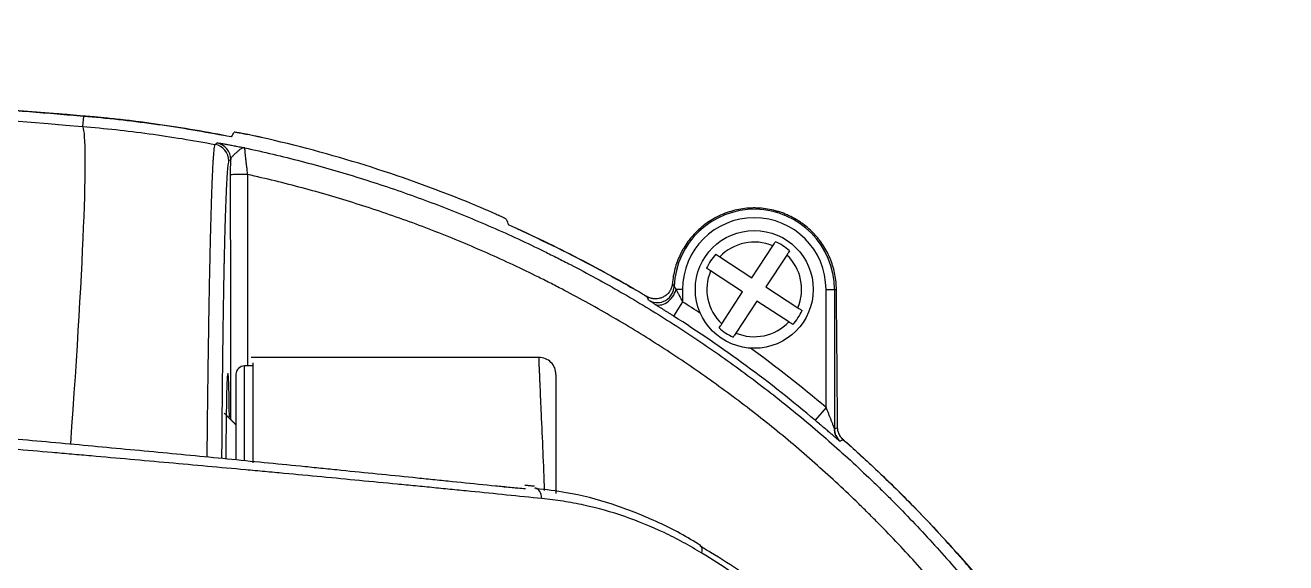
# Model space of a CAD drawing. Extents: x 86520 to 160660, y -2551 to 2752.
# Drawn here: x 87794.5 to 87869.3, y 2331.9 to 2363.8 of the extents above; entities that cross this region are included whole.
import ezdxf

# ---------------------------------------------------------------- set-up
doc = ezdxf.new("R2010")
doc.units = 0
doc.header["$LTSCALE"] = 10
doc.header["$MEASUREMENT"] = 0
doc.layers.add('1', color=7, linetype='CONTINUOUS')

msp = doc.modelspace()

# ---------------------------------------------------------------- linework, layer by layer
at = {"layer": '1', "color": 7, "linetype": 'CONTINUOUS'}
for p, q in [((87797.9134, 2358.4233), (87797.8617, 2357.808)), ((87797.9136, 2358.4269), (87797.9136, 2358.4265)), ((87837.6044, 2348.8177), (87838.8447, 2350.7161)), ((87835.7059, 2350.058), (87837.6044, 2348.8177)), ((87839.6818, 2350.1692), (87838.4415, 2348.2707)), ((87837.0574, 2347.9805), (87835.159, 2349.2208)), ((87833.4908, 2348.1256), (87833.1021, 2348.1256)), ((87833.4908, 2348.1256), (87833.4908, 2347.3859)), ((87835.8171, 2346.0821), (87837.0574, 2347.9805)), ((87838.4415, 2348.2707), (87840.34, 2347.0304)), ((87842.0082, 2348.1256), (87842.5081, 2348.1256)), ((87842.0082, 2341.1138), (87842.0082, 2348.1256)), ((87842.5081, 2348.1256), (87842.6266, 2348.1256)), ((87842.5081, 2348.1256), (87842.5081, 2339.8459)), ((87833.4908, 2347.3859), (87832.9537, 2346.5426)), ((87837.8946, 2347.4336), (87836.6543, 2345.5351)), ((87839.793, 2346.1933), (87837.8946, 2347.4336)), ((87807.9755, 2343.5786), (87807.4755, 2343.5786)), ((87807.4755, 2337.9739), (87807.4755, 2343.5786)), ((87806.9755, 2343.0786), (87806.9755, 2338.0436)), ((87842.0082, 2341.1138), (87841.3622, 2340.3506)), ((87823.2715, 2336.3756), (87823.2812, 2336.3623)), ((87834.5582, 2332.905), (87834.5495, 2332.9101))]:
    msp.add_line(p, q, dxfattribs=at)
msp.add_circle((87837.7495, 2348.1256), 3.5, dxfattribs=at)
for centre, radius, start, end in [((87791.4412, 2281.3645), 77.6799, 67.616016, 77.038191), ((87837.7495, 2348.1256), 4.7586, 0, 177.816023), ((87837.7495, 2348.1256), 4.2587, 0, 180), ((87837.7495, 2348.1256), 3.0991, 47.557928, 66.126833), ((87837.7495, 2348.1256), 3.0991, 137.557928, 156.126833), ((87837.7495, 2348.1256), 2.8125, 67.082729, 136.602032), ((87837.7495, 2348.1256), 2.8125, 337.082729, 46.602032), ((87837.7495, 2348.1256), 2.8125, 157.082729, 226.602032), ((87791.4412, 2281.3645), 78.2751, 56.578361, 57.506605), ((87791.4412, 2281.3645), 77.2752, 49.75812, 57.506605), ((87837.7495, 2348.1256), 3.0991, 317.557928, 336.126833), ((87837.7495, 2348.1256), 3.0991, 227.557928, 246.126833), ((87837.7495, 2348.1256), 2.8125, 247.082729, 316.602032), ((87791.4412, 2281.3645), 78.2751, 49.75812, 53.927895), ((87807.4755, 2343.0786), 0.5, 90, 180)]:
    msp.add_arc(centre, radius, start, end, dxfattribs=at)
for centre, major_axis, ratio, start_param, end_param in [((87795.5186, 2329.9104), (-2.3271, -27.9031), 0.03356, 1.9036906, 3.1241295), ((87805.5522, 2355.7555), (-0.6378, 0.7702), 0.999743, 4.0208465, 5.4039315), ((87805.6614, 2355.8459), (-0.6374, 0.7706), 0.999744, 4.0214429, 5.4033351), ((87807.6585, 2354.9375), (1, 0.0002), 0.011424, 1.570794, 3.1241382), ((87832.3248, 2348.1256), (-0.5377, -0.8432), 0.721444, 0.0252057, 2.0019747), ((87831.9952, 2348.3451), (-0.8804, -0.4743), 0.999409, 1.4279989, 2.6090891), ((87836.559, 2176.4364), (0, -387.6997), 0.017455, 2.0061168, 2.0295607), ((87831.9952, 2348.3451), (-0.8804, -0.4743), 0.999409, 0.5325036, 1.4279986), ((87806.4887, 2336.0786), (0, -7.0515), 0.017455, 3.0186058, 4.4250176), ((87824.9755, 2343.0787), (1, 0), 0.999996, 6.2826431, 7.8694217), ((87806.5061, 2338.0786), (0, -5), 0.017455, 2.1894552, 3.1681546), ((87806.4887, 2336.0786), (0, -7.0515), 0.017455, 2.2547753, 2.339004), ((87843.5079, 2339.8459), (0.4093, -0.9124), 0.999817, 4.2907776, 5.1340003), ((87824.6744, 2335.3128), (0.1022, 0.9948), 0.467531, 6.2789045, 6.4433766), ((87824.6744, 2335.3128), (0.1022, 0.9948), 0.467531, 5.1589075, 6.2789036), ((87834.0268, 2332.0579), (0.5309, 0.8474), 0.41636, 5.4316803, 6.2817041)]:
    msp.add_ellipse(centre, major_axis=major_axis, ratio=ratio, start_param=start_param, end_param=end_param, dxfattribs=at)
for points, knots in [([(87797.9134, 2358.4233), (87787.0716, 2359.3255), (87776.2298, 2360.114), (87754.5463, 2361.4647), (87743.7046, 2362.027), (87722.0211, 2362.9259), (87700.3377, 2363.5994), (87667.8126, 2363.9347), (87635.2875, 2363.5955), (87613.6042, 2362.9194), (87591.9209, 2362.0177), (87581.0792, 2361.4542), (87559.396, 2360.1008), (87548.5543, 2359.311), (87537.7127, 2358.4075)], [0, 0, 0, 0, 0.125, 0.125, 0.25, 0.25, 0.375, 0.5, 0.625, 0.75, 0.75, 0.875, 0.875, 1, 1, 1, 1]), ([(87537.7645, 2357.7921), (87548.5871, 2358.6962), (87559.4183, 2359.4874), (87575.6779, 2360.5049), (87582.4554, 2360.8936), (87589.2363, 2361.2382), (87591.9489, 2361.3725), (87593.3054, 2361.4379), (87597.3749, 2361.6288), (87610.939, 2362.2295), (87635.3479, 2362.9921), (87667.8791, 2363.331), (87700.3963, 2362.9934), (87732.8995, 2361.9797), (87765.3888, 2360.2894), (87787.0389, 2358.7107), (87797.8617, 2357.808)], [0, 0, 0, 0, 0.125, 0.125, 0.1875, 0.203125, 0.203125, 0.21875, 0.21875, 0.25, 0.375, 0.5, 0.625, 0.75, 0.875, 1, 1, 1, 1]), ([(87767.2993, 2360.6727), (87768.1586, 2360.6183), (87769.0179, 2360.5631), (87774.291, 2360.2202), (87779.8082, 2359.8381), (87785.3258, 2359.4241), (87787.533, 2359.2559), (87788.6365, 2359.1704), (87791.9472, 2358.9109), (87794.1543, 2358.7337), (87796.3608, 2358.555)], [0, 0, 0, 0, 0.0887085, 0.0887085, 0.5443543, 0.6582657, 0.6582657, 0.7721771, 0.7721771, 1, 1, 1, 1]), ([(87797.9136, 2358.4269), (87797.6541, 2358.4488), (87797.3953, 2358.4702), (87797.0072, 2358.5021), (87796.878, 2358.5127), (87796.6194, 2358.5338), (87796.4901, 2358.5444), (87796.3608, 2358.555)], [0, 0, 0, 0, 0.5, 0.5, 0.75, 0.75, 1, 1, 1, 1]), ([(87802.0685, 2357.9684), (87801.8962, 2357.9921), (87801.7237, 2358.0153), (87801.3786, 2358.0604), (87801.2059, 2358.0824), (87800.6876, 2358.1467), (87800.3416, 2358.1873), (87799.8223, 2358.2446), (87799.5625, 2358.2723), (87799.3027, 2358.2987), (87799.1295, 2358.316), (87799.0429, 2358.3245), (87798.783, 2358.3496), (87798.6097, 2358.3657), (87798.2623, 2358.397), (87798.0883, 2358.4121), (87797.9136, 2358.4269)], [0, 0, 0, 0, 0.125, 0.125, 0.25, 0.25, 0.5, 0.5, 0.625, 0.6875, 0.6875, 0.75, 0.75, 0.875, 0.875, 1, 1, 1, 1]), ([(87808.8649, 2357.0651), (87808.7356, 2357.0949), (87808.6082, 2357.1236), (87808.4199, 2357.1653), (87808.3576, 2357.179), (87808.2649, 2357.1991), (87808.2341, 2357.2057), (87808.1728, 2357.2189), (87808.1424, 2357.2254), (87807.9925, 2357.2572), (87807.8785, 2357.2809), (87807.7163, 2357.3139), (87807.6637, 2357.3245), (87807.5999, 2357.3372), (87807.5872, 2357.3397), (87807.5622, 2357.3446), (87807.5251, 2357.3519), (87807.4894, 2357.3588), (87807.3732, 2357.3813), (87807.2896, 2357.397), (87807.197, 2357.4138), (87807.1791, 2357.417), (87807.1532, 2357.4216), (87807.1447, 2357.4231), (87807.1281, 2357.426), (87807.0875, 2357.4331), (87807.0517, 2357.4392), (87806.9747, 2357.4517), (87806.9351, 2357.4576), (87806.9009, 2357.4616), (87806.8949, 2357.4623), (87806.8845, 2357.4632), (87806.8802, 2357.4635), (87806.8695, 2357.4639), (87806.8656, 2357.4635), (87806.865, 2357.4625)], [0, 0, 0, 0, 0.125, 0.125, 0.1875, 0.1875, 0.21875, 0.21875, 0.25, 0.25, 0.375, 0.375, 0.4375, 0.4375, 0.453125, 0.453125, 0.46875, 0.5, 0.5, 0.625, 0.625, 0.65625, 0.65625, 0.671875, 0.671875, 0.6875, 0.75, 0.75, 0.875, 0.875, 0.90625, 0.90625, 0.9375, 0.9375, 1, 1, 1, 1]), ([(87805.2643, 2338.1972), (87805.2682, 2338.5749), (87805.2777, 2339.4801), (87805.2878, 2340.3668), (87805.2999, 2341.3938), (87805.3062, 2341.9009), (87805.3159, 2342.6517), (87805.3191, 2342.9004), (87805.3241, 2343.2708), (87805.3258, 2343.3939), (87805.3292, 2343.6391), (87805.3377, 2344.2486), (87805.3533, 2345.3125), (87805.375, 2346.6622), (87805.3975, 2347.9434), (87805.4131, 2348.7519), (87805.429, 2349.5372), (87805.4371, 2349.9182), (87805.4464, 2350.3336), (87805.4474, 2350.3796), (87805.4495, 2350.4711), (87805.4506, 2350.5167), (87805.4537, 2350.6527), (87805.4599, 2350.9216), (87805.4662, 2351.1818), (87805.4789, 2351.6904), (87805.4959, 2352.3377), (87805.5219, 2353.2171), (87805.5483, 2354.0054), (87805.5663, 2354.4697), (87805.5798, 2354.7947), (87805.5844, 2354.8991), (87805.5912, 2355.0497), (87805.5935, 2355.099), (87805.598, 2355.1953), (87805.6003, 2355.2423), (87805.6118, 2355.4723), (87805.6209, 2355.6392), (87805.6324, 2355.8263), (87805.6347, 2355.8626), (87805.6393, 2355.9331), (87805.6461, 2356.0353), (87805.653, 2356.1276), (87805.6666, 2356.2989), (87805.6848, 2356.4921), (87805.7118, 2356.6766), (87805.7296, 2356.7293), (87805.7385, 2356.7379)], [0, 0, 0, 0, 0.0358022, 0.0865494, 0.0865494, 0.1372967, 0.1372967, 0.1626703, 0.1626703, 0.1753571, 0.1753571, 0.1880439, 0.2387912, 0.2895385, 0.3402857, 0.391033, 0.391033, 0.4417802, 0.4417802, 0.4481236, 0.4481236, 0.454467, 0.454467, 0.4671538, 0.4925275, 0.4925275, 0.5432747, 0.594022, 0.6447692, 0.6955165, 0.6955165, 0.7208901, 0.7208901, 0.7335769, 0.7335769, 0.7462637, 0.7462637, 0.797011, 0.797011, 0.8096978, 0.8096978, 0.8223846, 0.8477582, 0.8477582, 0.8985055, 0.9492527, 1, 1, 1, 1]), ([(87805.7385, 2356.7379), (87805.7503, 2356.7475), (87805.762, 2356.7571), (87805.7988, 2356.7872), (87805.8239, 2356.8076), (87805.8489, 2356.828)], [0, 0, 0, 0, 0.3195254, 0.3195254, 1, 1, 1, 1]), ([(87805.8489, 2356.828), (87805.8511, 2356.8299), (87805.8639, 2356.8296), (87805.9089, 2356.8254), (87805.9412, 2356.8213), (87805.9939, 2356.8138), (87806.0051, 2356.8122), (87806.0284, 2356.8087), (87806.0651, 2356.8031), (87806.1064, 2356.7966), (87806.1952, 2356.7822), (87806.2623, 2356.7709), (87806.3561, 2356.7546), (87806.3753, 2356.7512), (87806.4147, 2356.7443), (87806.4748, 2356.7336), (87806.6228, 2356.7069), (87806.762, 2356.6808), (87806.8843, 2356.6575), (87806.9091, 2356.6527), (87806.9593, 2356.643), (87806.9847, 2356.6381), (87807.0616, 2356.6231), (87807.1137, 2356.6129), (87807.2196, 2356.5919), (87807.2733, 2356.5812), (87807.3549, 2356.5647), (87807.3822, 2356.5592), (87807.4235, 2356.5508), (87807.4373, 2356.548), (87807.4649, 2356.5424), (87807.4788, 2356.5395), (87807.4925, 2356.5367)], [0, 0, 0, 0, 0.125, 0.125, 0.25, 0.25, 0.28125, 0.28125, 0.3125, 0.375, 0.375, 0.5, 0.5, 0.53125, 0.53125, 0.5625, 0.625, 0.75, 0.75, 0.78125, 0.78125, 0.8125, 0.8125, 0.875, 0.875, 0.9375, 0.9375, 0.96875, 0.96875, 0.984375, 0.984375, 1, 1, 1, 1]), ([(87807.4925, 2356.5367), (87807.4882, 2356.5374), (87807.4839, 2356.538), (87807.4751, 2356.5388), (87807.462, 2356.5397), (87807.4488, 2356.5393), (87807.4222, 2356.5371), (87807.4042, 2356.5335), (87807.3497, 2356.517), (87807.3123, 2356.4985), (87807.2537, 2356.462), (87807.2338, 2356.4483), (87807.1932, 2356.4187), (87807.1727, 2356.4028), (87807.1101, 2356.3525), (87807.0673, 2356.3155), (87806.9813, 2356.2394), (87806.9381, 2356.2002), (87806.8557, 2356.1231), (87806.8165, 2356.0852), (87806.7649, 2356.0304), (87806.7489, 2356.0125), (87806.7202, 2355.9773), (87806.7076, 2355.9602), (87806.6759, 2355.9098), (87806.6631, 2355.8777), (87806.6613, 2355.8459)], [0, 0, 0, 0, 0.015625, 0.015625, 0.03125, 0.0625, 0.0625, 0.125, 0.125, 0.25, 0.25, 0.3125, 0.3125, 0.375, 0.375, 0.5, 0.5, 0.625, 0.625, 0.75, 0.75, 0.8125, 0.8125, 0.875, 0.875, 1, 1, 1, 1]), ([(87807.4925, 2356.5367), (87807.4911, 2356.5361), (87807.49, 2356.5328), (87807.489, 2356.5239), (87807.4887, 2356.5202), (87807.4884, 2356.5116), (87807.4883, 2356.5066), (87807.4883, 2356.4783), (87807.4897, 2356.4457), (87807.4938, 2356.3826), (87807.4955, 2356.3592), (87807.4986, 2356.3205), (87807.4997, 2356.307), (87807.5021, 2356.2789), (87807.5033, 2356.2644), (87807.51, 2356.1895), (87807.5166, 2356.1221), (87807.5263, 2356.0291), (87807.5283, 2356.01), (87807.5324, 2355.971), (87807.5346, 2355.9509), (87807.5412, 2355.8901), (87807.5459, 2355.8483), (87807.5605, 2355.7199), (87807.5711, 2355.6301), (87807.5855, 2355.5124), (87807.5884, 2355.4886), (87807.5943, 2355.4406), (87807.5973, 2355.4165), (87807.6064, 2355.3441), (87807.6126, 2355.2955), (87807.6316, 2355.1486), (87807.6448, 2355.0494), (87807.6585, 2354.949)], [0, 0, 0, 0, 0.0625, 0.0625, 0.09375, 0.09375, 0.125, 0.125, 0.25, 0.25, 0.3125, 0.3125, 0.34375, 0.34375, 0.375, 0.375, 0.5, 0.5, 0.53125, 0.53125, 0.5625, 0.5625, 0.625, 0.625, 0.75, 0.75, 0.78125, 0.78125, 0.8125, 0.8125, 0.875, 0.875, 1, 1, 1, 1]), ([(87807.4925, 2356.5367), (87808.6177, 2356.2965), (87810.8507, 2355.767), (87814.1493, 2354.8275), (87817.3975, 2353.7439), (87820.5951, 2352.5166), (87822.6932, 2351.6021), (87824.2539, 2350.8798), (87825.0311, 2350.5096), (87825.9322, 2350.0615), (87826.3171, 2349.8661), (87826.5735, 2349.735), (87826.7016, 2349.669), (87827.8516, 2349.0729), (87829.8654, 2347.9707), (87832.7961, 2346.1924), (87835.6374, 2344.2905), (87838.39, 2342.2656), (87841.0536, 2340.1176), (87842.7696, 2338.603), (87844.0339, 2337.4356), (87844.556, 2336.9426), (87845.0721, 2336.4414), (87845.2781, 2336.2403), (87845.3808, 2336.1394), (87845.6879, 2335.8361), (87846.7051, 2334.8201), (87848.4778, 2332.9474), (87850.7191, 2330.3579), (87852.1324, 2328.5705), (87852.9047, 2327.548), (87852.9902, 2327.4341), (87853.1605, 2327.206), (87853.415, 2326.8631), (87854.0022, 2326.0585), (87854.494, 2325.3609), (87855.462, 2323.9551), (87856.0868, 2323.004), (87857.2951, 2321.0741), (87857.8786, 2320.0952), (87858.5116, 2318.9785), (87858.6516, 2318.7299), (87858.7903, 2318.4804), (87858.9971, 2318.1063), (87859.4055, 2317.3574), (87859.799, 2316.607), (87860.5665, 2315.1044), (87861.0523, 2314.1004), (87861.9739, 2312.0891), (87862.4097, 2311.0819), (87863.2333, 2309.0661), (87863.621, 2308.0573), (87864.3499, 2306.04), (87864.6911, 2305.0314), (87865.0896, 2303.7718), (87865.207, 2303.394), (87865.3213, 2303.0163), (87865.3968, 2302.7646), (87865.4342, 2302.6387), (87865.6192, 2302.0105), (87865.7608, 2301.5113), (87866.1673, 2300.0241), (87866.4139, 2299.0464), (87866.8627, 2297.1191), (87867.065, 2296.1696), (87867.3382, 2294.7671), (87867.4672, 2294.0713), (87867.5854, 2293.3838), (87867.6332, 2293.0985), (87867.6427, 2293.0416), (87867.6616, 2292.9276), (87867.6897, 2292.7565), (87868.0105, 2290.7599), (87868.2484, 2288.8062), (87868.5636, 2285.104), (87868.6548, 2283.2405), (87868.6777, 2281.3645)], [0, 0, 0, 0, 0.03125, 0.0625, 0.09375, 0.125, 0.15625, 0.15625, 0.171875, 0.1796875, 0.1835938, 0.1835938, 0.1875, 0.1875, 0.21875, 0.25, 0.28125, 0.3125, 0.34375, 0.375, 0.375, 0.390625, 0.3945312, 0.3945312, 0.3984375, 0.3984375, 0.40625, 0.4375, 0.46875, 0.5, 0.5, 0.5039062, 0.5039062, 0.5078125, 0.515625, 0.53125, 0.53125, 0.5625, 0.5625, 0.59375, 0.59375, 0.5976562, 0.6015625, 0.6015625, 0.609375, 0.625, 0.625, 0.65625, 0.65625, 0.6875, 0.6875, 0.71875, 0.71875, 0.75, 0.75, 0.7578125, 0.7617187, 0.7617187, 0.765625, 0.765625, 0.78125, 0.78125, 0.8125, 0.8125, 0.84375, 0.84375, 0.859375, 0.8671875, 0.8671875, 0.8691406, 0.8691406, 0.8710937, 0.875, 0.9375, 0.9375, 1, 1, 1, 1]), ([(87806.552, 2355.7555), (87806.5423, 2355.7475), (87806.5327, 2355.7222), (87806.5136, 2355.638), (87806.4945, 2355.52), (87806.4663, 2355.2431), (87806.4477, 2354.9919), (87806.4292, 2354.7072), (87806.42, 2354.548), (87806.4086, 2354.3276), (87806.4051, 2354.2599), (87806.4017, 2354.1897), (87806.3995, 2354.1424), (87806.3983, 2354.1185), (87806.3926, 2353.9976), (87806.3882, 2353.8971), (87806.3748, 2353.5843), (87806.3572, 2353.137), (87806.3318, 2352.3772), (87806.3073, 2351.5291), (87806.2915, 2350.9047), (87806.2799, 2350.4139), (87806.2742, 2350.1629), (87806.2685, 2349.9034), (87806.2648, 2349.7284), (87806.2629, 2349.64), (87806.2537, 2349.1944), (87806.2465, 2348.8265), (87806.2326, 2348.0682), (87806.2192, 2347.2875), (87806.2003, 2346.0501), (87806.1829, 2344.7465), (87806.1721, 2343.833), (87806.1657, 2343.2478), (87806.1644, 2343.1301), (87806.1619, 2342.8931), (87806.1606, 2342.7742), (87806.1569, 2342.4163), (87806.1546, 2342.1761), (87806.1476, 2341.4507), (87806.1433, 2340.9608), (87806.1352, 2339.9685), (87806.1293, 2339.1899), (87806.124, 2338.3966), (87806.1222, 2338.1132)], [0, 0, 0, 0, 0.0511509, 0.0511509, 0.1023018, 0.1534527, 0.2046036, 0.2046036, 0.2557545, 0.2557545, 0.2685422, 0.2749361, 0.2749361, 0.2813299, 0.2813299, 0.3069054, 0.3069054, 0.3580563, 0.4092072, 0.4603581, 0.511509, 0.511509, 0.5370844, 0.5498721, 0.5498721, 0.5626599, 0.5626599, 0.6138108, 0.6138108, 0.6649617, 0.7161126, 0.7672634, 0.8184143, 0.8184143, 0.8312021, 0.8312021, 0.8439898, 0.8439898, 0.8695652, 0.8695652, 0.9207161, 0.9207161, 0.971867, 1, 1, 1, 1]), ([(87806.6586, 2354.9375), (87806.6586, 2355.0935), (87806.6588, 2355.2471), (87806.6597, 2355.5499), (87806.6603, 2355.6991), (87806.6613, 2355.8459)], [0, 0, 0, 0, 0.5, 0.5, 1, 1, 1, 1]), ([(87851.7061, 2326.5789), (87851.7035, 2326.5824), (87851.7009, 2326.5859), (87851.6956, 2326.5929), (87851.6877, 2326.6034), (87851.6693, 2326.6279), (87851.6324, 2326.6768), (87851.5586, 2326.7747), (87851.4106, 2326.9701), (87851.113, 2327.3595), (87850.5117, 2328.133), (87849.9858, 2328.7867), (87848.9198, 2330.082), (87847.4611, 2331.7765), (87845.9277, 2333.4057), (87844.9458, 2334.4034), (87844.7482, 2334.6019), (87844.3508, 2334.9969), (87844.1508, 2335.1935), (87843.5482, 2335.7792), (87843.1427, 2336.1646), (87841.9153, 2337.3056), (87840.2496, 2338.7864), (87837.6642, 2340.8879), (87834.9928, 2342.8705), (87832.2355, 2344.7342), (87829.3918, 2346.4786), (87827.4379, 2347.5611), (87826.3222, 2348.1471), (87826.198, 2348.2119), (87825.9491, 2348.3408), (87825.8244, 2348.4049), (87825.4501, 2348.5963), (87824.6997, 2348.9744), (87823.9447, 2349.3393), (87822.4284, 2350.0513), (87820.39, 2350.9536), (87817.2831, 2352.1675), (87814.1271, 2353.2422), (87810.9218, 2354.1777), (87808.7518, 2354.7077), (87807.6585, 2354.949)], [0, 0, 0, 0, 0.0002441, 0.0002441, 0.0004883, 0.0009766, 0.0019531, 0.0039062, 0.0078125, 0.015625, 0.03125, 0.0625, 0.0625, 0.125, 0.1875, 0.1875, 0.203125, 0.203125, 0.21875, 0.21875, 0.25, 0.25, 0.3125, 0.375, 0.4375, 0.5, 0.5625, 0.625, 0.625, 0.6328125, 0.6328125, 0.640625, 0.640625, 0.65625, 0.6875, 0.6875, 0.75, 0.8125, 0.875, 0.9375, 1, 1, 1, 1]), ([(87823.0226, 2352.2969), (87823.022, 2352.2985), (87823.0178, 2352.3017), (87823.0028, 2352.3109), (87822.9811, 2352.3231), (87822.946, 2352.3412), (87822.9199, 2352.3543), (87822.9145, 2352.357), (87822.9032, 2352.3626), (87822.8858, 2352.3713), (87822.8667, 2352.3806), (87822.8263, 2352.4002), (87822.7669, 2352.4287), (87822.6963, 2352.4619), (87822.6392, 2352.4885), (87822.6195, 2352.4977), (87822.579, 2352.5164), (87822.5582, 2352.526), (87822.4943, 2352.5553), (87822.4049, 2352.5961), (87822.3076, 2352.6399), (87822.2316, 2352.6738), (87822.2057, 2352.6854), (87822.1531, 2352.7088), (87822.1264, 2352.7206), (87821.9918, 2352.78), (87821.8792, 2352.8292), (87821.7034, 2352.9051), (87821.6436, 2352.9307), (87821.5216, 2352.9827), (87821.4602, 2353.0088), (87821.2748, 2353.087), (87821.1496, 2353.1392), (87821.0227, 2353.1914)], [0, 0, 0, 0, 0.0625, 0.0625, 0.125, 0.1875, 0.1875, 0.203125, 0.203125, 0.21875, 0.25, 0.25, 0.3125, 0.375, 0.375, 0.40625, 0.40625, 0.4375, 0.4375, 0.5, 0.5625, 0.5625, 0.59375, 0.59375, 0.625, 0.625, 0.75, 0.75, 0.8125, 0.8125, 0.875, 0.875, 1, 1, 1, 1]), ([(87842.6266, 2348.1256), (87842.6254, 2348.275), (87842.6173, 2348.4232), (87842.588, 2348.7174), (87842.5454, 2349.0094), (87842.4764, 2349.2969), (87842.394, 2349.5822), (87842.346, 2349.7237), (87842.2774, 2349.8991), (87842.2632, 2349.9341), (87842.2341, 2350.0037), (87842.1892, 2350.1075), (87842.1408, 2350.2095), (87842.0394, 2350.4113), (87841.9655, 2350.5426), (87841.8053, 2350.7991), (87841.7188, 2350.9241), (87841.5793, 2351.1068), (87841.5312, 2351.1669), (87841.4564, 2351.2557), (87841.4311, 2351.2851), (87841.3798, 2351.3432), (87841.2499, 2351.4867), (87841.1117, 2351.6224), (87840.8798, 2351.8292), (87840.7584, 2351.9275), (87840.5679, 2352.067), (87840.503, 2352.1122), (87840.4035, 2352.1779), (87840.3699, 2352.1995), (87840.3022, 2352.2418), (87840.2681, 2352.2626), (87840.0964, 2352.3642), (87839.9553, 2352.4386), (87839.6657, 2352.5736), (87839.5172, 2352.6342), (87839.2887, 2352.7144), (87839.2116, 2352.7394), (87839.0944, 2352.7741), (87839.0551, 2352.7852), (87838.976, 2352.8064), (87838.9364, 2352.8165), (87838.7381, 2352.8645), (87838.4186, 2352.925), (87838.0947, 2352.9535), (87837.85, 2352.9626), (87837.7682, 2352.9636), (87837.645, 2352.962), (87837.6038, 2352.961), (87837.5214, 2352.9578), (87837.4803, 2352.9557), (87837.2754, 2352.9426), (87837.1136, 2352.924), (87836.794, 2352.8712), (87836.4785, 2352.8027), (87836.171, 2352.7033), (87835.9813, 2352.6314), (87835.9435, 2352.6165), (87835.8685, 2352.5859), (87835.757, 2352.5387), (87835.6483, 2352.4879), (87835.4346, 2352.3816), (87835.2969, 2352.3044), (87835.0307, 2352.138), (87834.9023, 2352.0488), (87834.7164, 2351.906), (87834.6252, 2351.8324), (87834.5365, 2351.7554), (87834.478, 2351.7034), (87834.449, 2351.6769), (87834.306, 2351.5434), (87834.1983, 2351.4325), (87833.9953, 2351.2032), (87833.9001, 2351.0847), (87833.7216, 2350.8404), (87833.6384, 2350.7146), (87833.5225, 2350.5204), (87833.4668, 2350.4219), (87833.4145, 2350.3214), (87833.3803, 2350.2539), (87833.3636, 2350.2199), (87833.2821, 2350.049), (87833.224, 2349.9108), (87833.121, 2349.6312), (87833.0315, 2349.3486), (87832.9365, 2348.9158), (87832.8993, 2348.6212), (87832.8875, 2348.4724)], [0, 0, 0, 0, 0.03125, 0.03125, 0.0625, 0.09375, 0.09375, 0.125, 0.125, 0.1328125, 0.1328125, 0.140625, 0.15625, 0.15625, 0.1875, 0.1875, 0.21875, 0.21875, 0.234375, 0.234375, 0.2421875, 0.2421875, 0.25, 0.28125, 0.28125, 0.3125, 0.3125, 0.328125, 0.328125, 0.3359375, 0.3359375, 0.34375, 0.34375, 0.375, 0.375, 0.40625, 0.40625, 0.421875, 0.421875, 0.4296875, 0.4296875, 0.4375, 0.4375, 0.46875, 0.5, 0.5, 0.515625, 0.515625, 0.5234375, 0.5234375, 0.53125, 0.53125, 0.5625, 0.5625, 0.59375, 0.625, 0.625, 0.6328125, 0.6328125, 0.640625, 0.65625, 0.65625, 0.6875, 0.6875, 0.71875, 0.71875, 0.734375, 0.7421875, 0.7421875, 0.75, 0.75, 0.78125, 0.78125, 0.8125, 0.8125, 0.84375, 0.84375, 0.859375, 0.8671875, 0.8671875, 0.875, 0.875, 0.90625, 0.90625, 0.9375, 0.96875, 1, 1, 1, 1]), ([(87831.367, 2347.7016), (87830.0463, 2348.4887), (87828.7015, 2349.2371), (87825.9632, 2350.6562), (87824.5697, 2351.3269), (87823.151, 2351.9581)], [0, 0, 0, 0, 0.5, 0.5, 1, 1, 1, 1]), ([(87823.6483, 2351.7386), (87825.2553, 2351.0065), (87827.6335, 2349.828), (87829.9276, 2348.5452), (87830.6979, 2348.0971)], [0, 0, 0, 0, 0.6600523, 1, 1, 1, 1]), ([(87838.8447, 2350.7161), (87838.8729, 2350.7594), (87838.9005, 2350.8015), (87838.9405, 2350.8629), (87838.9537, 2350.883), (87838.9793, 2350.9221), (87838.9917, 2350.9411), (87839.0037, 2350.9596)], [0, 0, 0, 0, 0.5, 0.5, 0.75, 0.75, 1, 1, 1, 1]), ([(87835.4624, 2350.217), (87835.4991, 2350.1931), (87835.538, 2350.1677), (87835.6203, 2350.1139), (87835.6625, 2350.0863), (87835.7059, 2350.058)], [0, 0, 0, 0, 0.5, 0.5, 1, 1, 1, 1]), ([(87839.8409, 2350.4126), (87839.8169, 2350.3758), (87839.7915, 2350.3371), (87839.7517, 2350.2761), (87839.7381, 2350.2553), (87839.7172, 2350.2233), (87839.7102, 2350.2125), (87839.696, 2350.1909), (87839.689, 2350.1801), (87839.6818, 2350.1692)], [0, 0, 0, 0, 0.5, 0.5, 0.75, 0.75, 0.875, 0.875, 1, 1, 1, 1]), ([(87835.159, 2349.2208), (87835.1153, 2349.2494), (87835.0731, 2349.2769), (87835.0122, 2349.3167), (87834.9923, 2349.3297), (87834.963, 2349.3488), (87834.9533, 2349.3551), (87834.9342, 2349.3676), (87834.9248, 2349.3738), (87834.9155, 2349.3799)], [0, 0, 0, 0, 0.5, 0.5, 0.75, 0.75, 0.875, 0.875, 1, 1, 1, 1]), ([(87832.8875, 2348.4724), (87832.8812, 2348.3957), (87832.8659, 2348.3207), (87832.8296, 2348.2109), (87832.8152, 2348.1747), (87832.7901, 2348.1211), (87832.7811, 2348.1034), (87832.7622, 2348.0686), (87832.7522, 2348.0515), (87832.7207, 2348.0011), (87832.6976, 2347.9686), (87832.6469, 2347.9058), (87832.6194, 2347.8756), (87832.5746, 2347.8322), (87832.559, 2347.8181), (87832.5271, 2347.7908), (87832.5107, 2347.7777), (87832.4603, 2347.7398), (87832.4249, 2347.7165), (87832.3504, 2347.674), (87832.3114, 2347.6547), (87832.2291, 2347.6209), (87832.1871, 2347.6067), (87832.1013, 2347.5839), (87832.0575, 2347.5752), (87831.9904, 2347.5665), (87831.9678, 2347.5643), (87831.9222, 2347.5615), (87831.8993, 2347.5608), (87831.8313, 2347.5612), (87831.7864, 2347.5644), (87831.7196, 2347.5737), (87831.6863, 2347.5794), (87831.6533, 2347.5869), (87831.6313, 2347.5922), (87831.6203, 2347.5951), (87831.5661, 2347.6102), (87831.5242, 2347.625), (87831.4434, 2347.6595), (87831.4045, 2347.6794), (87831.367, 2347.7016)], [0, 0, 0, 0, 0.125, 0.125, 0.1875, 0.1875, 0.21875, 0.21875, 0.25, 0.25, 0.3125, 0.3125, 0.375, 0.375, 0.40625, 0.40625, 0.4375, 0.4375, 0.5, 0.5, 0.5625, 0.5625, 0.625, 0.625, 0.6875, 0.6875, 0.71875, 0.71875, 0.75, 0.75, 0.8125, 0.8125, 0.84375, 0.859375, 0.859375, 0.875, 0.875, 0.9375, 0.9375, 1, 1, 1, 1]), ([(87832.9943, 2348.307), (87832.9946, 2348.3058), (87832.9955, 2348.3034), (87832.9989, 2348.2968), (87833.0012, 2348.2926), (87833.0071, 2348.2822), (87833.0106, 2348.2761), (87833.0188, 2348.2623), (87833.0234, 2348.2546), (87833.0384, 2348.2298), (87833.0498, 2348.2111), (87833.0746, 2348.1706), (87833.088, 2348.1488), (87833.1021, 2348.1256)], [0, 0, 0, 0, 0.125, 0.125, 0.25, 0.25, 0.375, 0.375, 0.5, 0.5, 0.75, 0.75, 1, 1, 1, 1]), ([(87833.1021, 2348.1256), (87833.1094, 2348.1116), (87833.1169, 2348.0974), (87833.1319, 2348.0687), (87833.1395, 2348.0543), (87833.1625, 2348.0105), (87833.1781, 2347.9808), (87833.2098, 2347.9207), (87833.2258, 2347.8903), (87833.2582, 2347.8287), (87833.2746, 2347.7975), (87833.3241, 2347.7035), (87833.3573, 2347.6405), (87833.4239, 2347.5137), (87833.4573, 2347.45), (87833.4908, 2347.3859)], [0, 0, 0, 0, 0.0625, 0.0625, 0.125, 0.125, 0.25, 0.25, 0.375, 0.375, 0.5, 0.5, 0.75, 0.75, 1, 1, 1, 1]), ([(87831.8026, 2347.2729), (87831.7529, 2347.3046), (87831.7084, 2347.3332), (87831.6493, 2347.3714), (87831.6309, 2347.3833), (87831.6054, 2347.4), (87831.5973, 2347.4053), (87831.5816, 2347.4156), (87831.5742, 2347.4206), (87831.539, 2347.4439), (87831.5174, 2347.4587), (87831.4948, 2347.4749), (87831.4889, 2347.4793), (87831.4805, 2347.4861), (87831.478, 2347.4885), (87831.4773, 2347.4898)], [0, 0, 0, 0, 0.25, 0.25, 0.375, 0.375, 0.4375, 0.4375, 0.5, 0.5, 0.75, 0.75, 0.875, 0.875, 1, 1, 1, 1]), ([(87832.9537, 2346.5426), (87832.8999, 2346.5768), (87832.7934, 2346.6446), (87832.6363, 2346.7444), (87832.5333, 2346.8097), (87832.4312, 2346.8744), (87832.3807, 2346.9064), (87832.2806, 2346.9698), (87832.2319, 2347.0006), (87832.1377, 2347.0603), (87832.092, 2347.0892), (87832.0037, 2347.1451), (87831.9611, 2347.1722), (87831.8996, 2347.2112), (87831.8796, 2347.2239), (87831.8403, 2347.2489), (87831.8212, 2347.2611), (87831.8026, 2347.2729)], [0, 0, 0, 0, 0.125, 0.25, 0.375, 0.375, 0.5, 0.5, 0.625, 0.625, 0.75, 0.75, 0.875, 0.875, 0.9375, 0.9375, 1, 1, 1, 1]), ([(87840.34, 2347.0304), (87840.3833, 2347.0021), (87840.4254, 2346.9746), (87840.4867, 2346.9345), (87840.5069, 2346.9214), (87840.546, 2346.8958), (87840.565, 2346.8834), (87840.5834, 2346.8714)], [0, 0, 0, 0, 0.5, 0.5, 0.75, 0.75, 1, 1, 1, 1]), ([(87835.658, 2345.8386), (87835.682, 2345.8753), (87835.7074, 2345.9141), (87835.7474, 2345.9754), (87835.7612, 2345.9965), (87835.7889, 2346.0389), (87835.8029, 2346.0603), (87835.8171, 2346.0821)], [0, 0, 0, 0, 0.5, 0.5, 0.75, 0.75, 1, 1, 1, 1]), ([(87840.0365, 2346.0342), (87839.9997, 2346.0582), (87839.9609, 2346.0835), (87839.8999, 2346.1234), (87839.8791, 2346.137), (87839.8472, 2346.1579), (87839.8364, 2346.1649), (87839.8148, 2346.179), (87839.8039, 2346.1861), (87839.793, 2346.1933)], [0, 0, 0, 0, 0.5, 0.5, 0.75, 0.75, 0.875, 0.875, 1, 1, 1, 1]), ([(87836.6543, 2345.5351), (87836.6259, 2345.4916), (87836.5983, 2345.4495), (87836.5585, 2345.3884), (87836.5454, 2345.3685), (87836.5262, 2345.339), (87836.5198, 2345.3293), (87836.5074, 2345.3102), (87836.5012, 2345.3009), (87836.4952, 2345.2916)], [0, 0, 0, 0, 0.5, 0.5, 0.75, 0.75, 0.875, 0.875, 1, 1, 1, 1]), ([(87807.9755, 2343.7581), (87807.9755, 2343.7279), (87807.9755, 2343.6974), (87807.9755, 2343.6367), (87807.9755, 2343.5456), (87807.9755, 2343.4544), (87807.9755, 2343.3328), (87807.9755, 2343.2719), (87807.9755, 2343.1806), (87807.9755, 2343.15), (87807.9755, 2343.0892), (87807.9755, 2343.0591), (87807.9755, 2343.0199), (87807.9755, 2343.0121), (87807.9755, 2342.9965), (87807.9755, 2342.9732), (87807.9755, 2342.95), (87807.9755, 2342.9035), (87807.9755, 2342.8725), (87807.9755, 2342.7794), (87807.9755, 2342.7174), (87807.9755, 2342.5314), (87807.9755, 2342.4073), (87807.9755, 2341.7869), (87807.9755, 2341.2905), (87807.9755, 2340.2975), (87807.9755, 2339.8009), (87807.9755, 2338.8083), (87807.9755, 2338.3124), (87807.9755, 2337.8169)], [0, 0, 0, 0, 0.015625, 0.015625, 0.03125, 0.0625, 0.0625, 0.09375, 0.09375, 0.109375, 0.109375, 0.125, 0.125, 0.1289062, 0.1289062, 0.1328125, 0.140625, 0.140625, 0.15625, 0.15625, 0.1875, 0.1875, 0.25, 0.25, 0.5, 0.5, 0.75, 0.75, 1, 1, 1, 1]), ([(87825.2977, 2336.1755), (87825.2727, 2336.9457), (87825.2424, 2337.7121), (87825.1777, 2339.2374), (87825.1432, 2339.9964), (87825.0923, 2341.1309), (87825.0755, 2341.5084), (87825.0508, 2342.0742), (87825.0427, 2342.2627), (87825.0307, 2342.5453), (87825.0267, 2342.6396), (87825.0208, 2342.7809), (87825.0179, 2342.8515), (87825.015, 2342.9222), (87825.0131, 2342.9693), (87825.012, 2342.9928), (87825.0102, 2343.0399), (87825.0091, 2343.0693), (87825.0081, 2343.099), (87825.0077, 2343.1109), (87825.0074, 2343.1168), (87825.0065, 2343.1346), (87825.0047, 2343.1701), (87825.0028, 2343.205), (87825.0002, 2343.2504), (87824.999, 2343.2727), (87824.9955, 2343.3383), (87824.9933, 2343.3804), (87824.9894, 2343.4608), (87824.9876, 2343.4992), (87824.9828, 2343.6089), (87824.9804, 2343.6748), (87824.9778, 2343.763), (87824.9772, 2343.7907), (87824.9762, 2343.8424), (87824.9759, 2343.8665), (87824.9757, 2343.8999), (87824.9758, 2343.9107), (87824.9757, 2343.9312), (87824.9757, 2343.941), (87824.9757, 2343.9688), (87824.9756, 2343.9856), (87824.9756, 2344.0147), (87824.9756, 2344.0271), (87824.9755, 2344.043), (87824.9755, 2344.0478), (87824.9755, 2344.0565), (87824.9755, 2344.0603), (87824.9754, 2344.0703), (87824.9754, 2344.0748), (87824.9754, 2344.078), (87824.9755, 2344.0785), (87824.9755, 2344.0786)], [0, 0, 0, 0, 0.2604936, 0.2604936, 0.5209872, 0.5209872, 0.651234, 0.651234, 0.7163574, 0.7163574, 0.7489191, 0.7489191, 0.7651999, 0.7733403, 0.7733403, 0.7814808, 0.7814808, 0.7896212, 0.7916563, 0.7916563, 0.7936914, 0.7936914, 0.7977616, 0.805902, 0.805902, 0.8140425, 0.8140425, 0.8303233, 0.8303233, 0.8466042, 0.8466042, 0.8791659, 0.8791659, 0.8954467, 0.8954467, 0.9117276, 0.9117276, 0.919868, 0.919868, 0.9280084, 0.9280084, 0.9442893, 0.9442893, 0.9605701, 0.9605701, 0.9687105, 0.9687105, 0.9768509, 0.9768509, 0.9931318, 0.9931318, 1, 1, 1, 1]), ([(87825.9755, 2343.0787), (87825.9755, 2343.0787), (87825.9755, 2343.0785), (87825.9755, 2343.0765), (87825.9755, 2343.073), (87825.9755, 2343.062), (87825.9755, 2343.0546), (87825.9755, 2343.0365), (87825.9755, 2343.0258), (87825.9755, 2343.0007), (87825.9755, 2342.9861), (87825.9755, 2342.9619), (87825.9755, 2342.9533), (87825.9755, 2342.9354), (87825.9755, 2342.9259), (87825.9755, 2342.8966), (87825.9755, 2342.8755), (87825.9755, 2342.762), (87825.9755, 2342.6462), (87825.9755, 2342.4693), (87825.9755, 2342.4322), (87825.9755, 2342.3745), (87825.9755, 2342.3549), (87825.9755, 2342.3148), (87825.9755, 2342.2944), (87825.9755, 2342.2529), (87825.9755, 2342.2319), (87825.9755, 2342.1898), (87825.9755, 2342.1479), (87825.9755, 2342.1064), (87825.9755, 2342.0647), (87825.9755, 2342.0438), (87825.9755, 2341.8562), (87825.9755, 2341.6895), (87825.9755, 2341.3562), (87825.9755, 2340.8564), (87825.9755, 2340.3566), (87825.9755, 2338.6899), (87825.9755, 2337.3542), (87825.9755, 2336.0066)], [0, 0, 0, 0, 0.0060422, 0.0060422, 0.0220738, 0.0220738, 0.0381053, 0.0381053, 0.0541369, 0.0541369, 0.0701685, 0.0701685, 0.0781843, 0.0781843, 0.0862001, 0.0862001, 0.1022316, 0.1022316, 0.166358, 0.166358, 0.1823895, 0.1823895, 0.1904053, 0.1904053, 0.1984211, 0.1984211, 0.2064369, 0.2064369, 0.2144527, 0.2224685, 0.2224685, 0.2304843, 0.2304843, 0.2946106, 0.2946106, 0.3587369, 0.4869895, 0.4869895, 1, 1, 1, 1]), ([(87842.0082, 2341.1138), (87842.0317, 2341.0541), (87842.0551, 2340.9945), (87842.1018, 2340.8755), (87842.1251, 2340.816), (87842.1716, 2340.6973), (87842.1947, 2340.6381), (87842.2406, 2340.5206), (87842.2634, 2340.4622), (87842.2972, 2340.3753), (87842.3085, 2340.3464), (87842.3309, 2340.289), (87842.342, 2340.2605), (87842.364, 2340.2041), (87842.3749, 2340.1762), (87842.3963, 2340.1214), (87842.4069, 2340.0943), (87842.4225, 2340.0546), (87842.4276, 2340.0415), (87842.4378, 2340.0157), (87842.4428, 2340.003), (87842.4574, 2339.9661), (87842.4667, 2339.9427), (87842.4795, 2339.911), (87842.4836, 2339.9009), (87842.4913, 2339.8823), (87842.4947, 2339.8741), (87842.5007, 2339.8602), (87842.5032, 2339.8546), (87842.5067, 2339.8473), (87842.5078, 2339.8455), (87842.5081, 2339.8459)], [0, 0, 0, 0, 0.125, 0.125, 0.25, 0.25, 0.375, 0.375, 0.5, 0.5, 0.5625, 0.5625, 0.625, 0.625, 0.6875, 0.6875, 0.75, 0.75, 0.78125, 0.78125, 0.8125, 0.8125, 0.875, 0.875, 0.90625, 0.90625, 0.9375, 0.9375, 0.96875, 0.96875, 1, 1, 1, 1]), ([(87842.8431, 2339.0992), (87842.8421, 2339.0987), (87842.838, 2339.1011), (87842.8237, 2339.1112), (87842.8137, 2339.1189), (87842.7942, 2339.1343), (87842.7869, 2339.1401), (87842.771, 2339.153), (87842.7625, 2339.16), (87842.7349, 2339.1827), (87842.7141, 2339.2), (87842.6797, 2339.2289), (87842.6676, 2339.239), (87842.6424, 2339.2602), (87842.6293, 2339.2713), (87842.5884, 2339.3059), (87842.5596, 2339.3304), (87842.4688, 2339.4076), (87842.4026, 2339.4641), (87842.3135, 2339.5403), (87842.2954, 2339.5558), (87842.2588, 2339.587), (87842.2404, 2339.6028), (87842.1845, 2339.6506), (87842.1465, 2339.683), (87842.0308, 2339.782), (87841.951, 2339.8501), (87841.8278, 2339.9551), (87841.786, 2339.9907), (87841.7023, 2340.062), (87841.6602, 2340.0978), (87841.5335, 2340.2055), (87841.4482, 2340.2778), (87841.3622, 2340.3506)], [0, 0, 0, 0, 0.0625, 0.0625, 0.125, 0.125, 0.15625, 0.15625, 0.1875, 0.1875, 0.25, 0.25, 0.28125, 0.28125, 0.3125, 0.3125, 0.375, 0.375, 0.5, 0.5, 0.53125, 0.53125, 0.5625, 0.5625, 0.625, 0.625, 0.75, 0.75, 0.8125, 0.8125, 0.875, 0.875, 1, 1, 1, 1]), ([(87842.7711, 2339.1725), (87842.7711, 2339.1726), (87842.7678, 2339.1763), (87842.7533, 2339.1916), (87842.7147, 2339.2371), (87842.6351, 2339.3476), (87842.5432, 2339.5401), (87842.5166, 2339.7092), (87842.5145, 2339.8012)], [0, 0, 0, 0, 0.0735295, 0.1641837, 0.2360534, 0.3714805, 0.675838, 1, 1, 1, 1]), ([(87843.0371, 2339.1873), (87842.9811, 2339.2366), (87842.9326, 2339.2901), (87842.8695, 2339.3759), (87842.8501, 2339.4054), (87842.8234, 2339.451), (87842.8149, 2339.4664), (87842.7987, 2339.4977), (87842.791, 2339.5136), (87842.755, 2339.5934), (87842.7334, 2339.6588), (87842.7112, 2339.7591), (87842.7055, 2339.7929), (87842.6977, 2339.8612), (87842.6955, 2339.8955), (87842.6952, 2339.9298)], [0, 0, 0, 0, 0.25, 0.25, 0.375, 0.375, 0.4375, 0.4375, 0.5, 0.5, 0.75, 0.75, 0.875, 0.875, 1, 1, 1, 1]), ([(87789.0485, 2339.6718), (87790.5318, 2339.5433), (87792.0139, 2339.4127), (87794.2349, 2339.2135), (87794.9748, 2339.1466), (87796.4539, 2339.0117), (87797.1931, 2338.9437), (87798.6695, 2338.8068), (87799.4068, 2338.7379), (87800.8794, 2338.5995), (87801.6147, 2338.53), (87803.8169, 2338.3205), (87805.28, 2338.1788), (87807.4636, 2337.9657), (87808.1896, 2337.8946), (87809.6374, 2337.7516), (87810.3591, 2337.6797), (87811.438, 2337.5714), (87811.797, 2337.5353), (87812.5138, 2337.4628), (87812.8716, 2337.4265), (87813.9427, 2337.3179), (87814.6541, 2337.2458), (87816.071, 2337.1025), (87816.7764, 2337.0314), (87817.8295, 2336.9243), (87818.1798, 2336.8886), (87818.7039, 2336.835), (87818.8784, 2336.8172), (87819.2269, 2336.7815), (87819.4007, 2336.7636), (87820.2679, 2336.6746), (87820.9555, 2336.6037), (87822.3178, 2336.4631), (87822.9927, 2336.3934), (87823.6609, 2336.3242)], [0, 0, 0, 0, 0.125, 0.125, 0.1875, 0.1875, 0.25, 0.25, 0.3125, 0.3125, 0.375, 0.375, 0.5, 0.5, 0.5625, 0.5625, 0.625, 0.625, 0.65625, 0.65625, 0.6875, 0.6875, 0.75, 0.75, 0.8125, 0.8125, 0.84375, 0.84375, 0.859375, 0.859375, 0.875, 0.875, 0.9375, 0.9375, 1, 1, 1, 1]), ([(87825.138, 2335.6992), (87824.4472, 2335.7689), (87823.7493, 2335.8391), (87822.3398, 2335.9805), (87821.6281, 2336.0518), (87820.5506, 2336.1593), (87820.1898, 2336.1952), (87819.6461, 2336.2491), (87819.4643, 2336.2671), (87819.1003, 2336.3031), (87818.5537, 2336.357), (87818.0051, 2336.4108), (87817.2718, 2336.4823), (87816.9043, 2336.5179), (87815.7993, 2336.6247), (87815.0593, 2336.6959), (87813.5732, 2336.8388), (87812.8271, 2336.9105), (87811.3295, 2337.0528), (87810.578, 2337.1235), (87809.4471, 2337.2289), (87809.0695, 2337.2639), (87808.3133, 2337.3338), (87807.9346, 2337.3686), (87806.797, 2337.4729), (87806.0366, 2337.5424), (87804.5123, 2337.6811), (87803.7485, 2337.7504), (87802.218, 2337.888), (87801.4514, 2337.9566), (87799.916, 2338.0934), (87799.1472, 2338.1617), (87797.9927, 2338.2637), (87797.6076, 2338.2976), (87796.837, 2338.3652), (87796.4514, 2338.399), (87795.2946, 2338.4998), (87794.523, 2338.5667), (87792.2069, 2338.7658), (87790.6613, 2338.8968), (87789.1145, 2339.0259)], [0, 0, 0, 0, 0.0625, 0.0625, 0.125, 0.125, 0.15625, 0.15625, 0.171875, 0.171875, 0.1875, 0.21875, 0.21875, 0.25, 0.25, 0.3125, 0.3125, 0.375, 0.375, 0.4375, 0.4375, 0.46875, 0.46875, 0.5, 0.5, 0.5625, 0.5625, 0.625, 0.625, 0.6875, 0.6875, 0.75, 0.75, 0.78125, 0.78125, 0.8125, 0.8125, 0.875, 0.875, 1, 1, 1, 1]), ([(87843.0371, 2339.1873), (87843.0269, 2339.1826), (87843.0167, 2339.178), (87842.9601, 2339.1523), (87842.9137, 2339.1313), (87842.8593, 2339.1065), (87842.8512, 2339.1028), (87842.8431, 2339.0992)], [0, 0, 0, 0, 0.1583533, 0.1583533, 0.8746873, 0.8746873, 1, 1, 1, 1]), ([(87842.893, 2339.3208), (87843.5401, 2338.7526), (87844.1756, 2338.1756), (87845.6256, 2336.8148), (87846.4314, 2336.0246), (87848.7902, 2333.6089), (87850.2842, 2331.9388), (87852.4098, 2329.344), (87853.099, 2328.4642), (87854.4402, 2326.6752), (87855.0921, 2325.7661), (87856.3583, 2323.9181), (87856.9727, 2322.9793), (87857.8655, 2321.5482), (87858.3047, 2320.8269), (87858.733, 2320.0969), (87858.9453, 2319.7304), (87859.0157, 2319.608), (87859.1559, 2319.3629), (87861.457, 2315.3147), (87863.359, 2311.1155), (87865.5822, 2304.7942), (87866.2327, 2302.6515), (87867.0745, 2299.384), (87867.3328, 2298.286), (87867.687, 2296.6254), (87867.8558, 2295.7918), (87868.0121, 2294.9532), (87868.0882, 2294.533), (87868.1132, 2294.3928), (87868.1468, 2294.2017), (87868.1557, 2294.1509), (87868.1646, 2294.1001)], [0, 0, 0, 0, 0.0481955, 0.0481955, 0.1119883, 0.1119883, 0.2395739, 0.2395739, 0.3033667, 0.3033667, 0.3671595, 0.3671595, 0.4309523, 0.4309523, 0.4628487, 0.4787969, 0.4787969, 0.486771, 0.486771, 0.4947451, 0.7499163, 0.7499163, 0.8775019, 0.8775019, 0.9412947, 0.9412947, 0.9731911, 0.9891393, 0.9891393, 0.9971134, 0.9971134, 1, 1, 1, 1]), ([(87869.3079, 2281.3645), (87869.3011, 2282.7565), (87869.2569, 2284.1398), (87869.096, 2286.8894), (87868.9794, 2288.2558), (87868.6754, 2290.972), (87868.3005, 2293.6717), (87867.529, 2297.6726), (87866.8759, 2300.3078), (87866.1532, 2302.927), (87865.7571, 2304.2287), (87865.1101, 2306.1691), (87864.8856, 2306.814), (87864.5939, 2307.6175), (87864.535, 2307.7781), (87864.4161, 2308.099), (87864.3561, 2308.2593), (87864.1747, 2308.7392), (87864.0517, 2309.058), (87863.4273, 2310.646), (87862.8964, 2311.8977), (87861.7732, 2314.3648), (87860.5886, 2316.7956), (87858.6295, 2320.3349), (87857.202, 2322.624), (87855.7133, 2324.878), (87854.9384, 2325.9874), (87853.3264, 2328.1709), (87852.4893, 2329.2451), (87851.4029, 2330.5653), (87851.1836, 2330.8282), (87850.8517, 2331.2209), (87850.7405, 2331.3516), (87850.5174, 2331.6121), (87849.9574, 2332.2614), (87849.3868, 2332.9012), (87847.9971, 2334.4188), (87847.0436, 2335.4063), (87845.0818, 2337.3332), (87844.0735, 2338.2724), (87843.0371, 2339.1873)], [0, 0, 0, 0, 0.0625, 0.0625, 0.125, 0.125, 0.1875, 0.25, 0.3125, 0.3125, 0.375, 0.375, 0.40625, 0.40625, 0.4140625, 0.4140625, 0.421875, 0.421875, 0.4375, 0.4375, 0.5, 0.5, 0.5625, 0.625, 0.6875, 0.6875, 0.75, 0.75, 0.8125, 0.8125, 0.828125, 0.828125, 0.8359375, 0.8359375, 0.84375, 0.875, 0.875, 0.9375, 0.9375, 1, 1, 1, 1]), ([(87834.5561, 2332.9013), (87834.5139, 2332.9295), (87833.6686, 2333.4892), (87831.9347, 2334.3802), (87829.3171, 2335.4156), (87826.9142, 2336.0404), (87825.383, 2336.2253), (87824.7716, 2336.2695)], [0, 0, 0, 0, 0.0142682, 0.2847163, 0.5535117, 0.8233903, 1, 1, 1, 1]), ([(87834.642, 2332.4499), (87834.2726, 2332.6776), (87833.528, 2333.1095), (87832.7708, 2333.4951), (87831.6252, 2334.039), (87830.8484, 2334.3559), (87829.2656, 2334.8982), (87828.4596, 2335.1237), (87827.4322, 2335.3478), (87827.2258, 2335.3897), (87826.8108, 2335.4677), (87826.6028, 2335.5037), (87825.9775, 2335.6027), (87825.5587, 2335.6568), (87825.138, 2335.6992)], [0, 0, 0, 0, 0.125, 0.25, 0.25, 0.5, 0.5, 0.75, 0.75, 0.8125, 0.8125, 0.875, 0.875, 1, 1, 1, 1]), ([(87860.5094, 2306.2681), (87860.4957, 2306.2983), (87859.898, 2307.6054), (87858.4219, 2310.0658), (87856.0715, 2313.6088), (87853.3749, 2316.9418), (87850.3348, 2320.2641), (87846.8985, 2323.5871), (87843.0345, 2326.8992), (87839.0997, 2329.8708), (87836.2466, 2331.865), (87834.7388, 2332.7495), (87834.5283, 2332.871)], [0, 0, 0, 0, 0.0027683, 0.120099, 0.2370771, 0.353187, 0.4693178, 0.6006087, 0.7337457, 0.8688236, 0.9817992, 1, 1, 1, 1]), ([(87860.5981, 2306.0652), (87860.4716, 2306.3115), (87860.343, 2306.557), (87860.0644, 2307.0788), (87859.9139, 2307.355), (87859.4539, 2308.1812), (87859.1363, 2308.7289), (87858.7239, 2309.4091), (87858.6407, 2309.5449), (87858.473, 2309.8155), (87858.3884, 2309.9505), (87858.1326, 2310.354), (87857.9591, 2310.6215), (87857.4304, 2311.4191), (87857.0666, 2311.9444), (87856.3184, 2312.9829), (87855.9341, 2313.4963), (87855.147, 2314.5124), (87854.7443, 2315.0151), (87853.9219, 2316.0109), (87853.502, 2316.504), (87852.6461, 2317.4811), (87852.2099, 2317.9653), (87851.5438, 2318.6851), (87851.3197, 2318.9239), (87850.9806, 2319.2805), (87850.8671, 2319.3991), (87850.6392, 2319.6356), (87850.0674, 2320.2251), (87849.4848, 2320.8059), (87848.5391, 2321.7246), (87848.0595, 2322.1786), (87847.0871, 2323.0764), (87846.5943, 2323.5202), (87845.5958, 2324.398), (87845.0901, 2324.832), (87844.0654, 2325.6901), (87843.5464, 2326.1143), (87842.4948, 2326.9528), (87841.9622, 2327.3671), (87841.1538, 2327.9812), (87840.8827, 2328.1847), (87840.3377, 2328.5895), (87840.0637, 2328.7907), (87839.2372, 2329.3907), (87838.6801, 2329.786), (87837.5524, 2330.5663), (87836.9817, 2330.9513), (87835.8242, 2331.7096), (87835.2374, 2332.0829), (87834.642, 2332.4499)], [0, 0, 0, 0, 0.0233344, 0.0233344, 0.0497308, 0.0497308, 0.1025235, 0.1025235, 0.1157217, 0.1157217, 0.1289199, 0.1289199, 0.1553162, 0.1553162, 0.208109, 0.208109, 0.2609017, 0.2609017, 0.3136944, 0.3136944, 0.3664872, 0.3664872, 0.4192799, 0.4192799, 0.4456763, 0.4456763, 0.4588745, 0.4588745, 0.4720726, 0.5248654, 0.5248654, 0.5776581, 0.5776581, 0.6304509, 0.6304509, 0.6832436, 0.6832436, 0.7360363, 0.7360363, 0.7888291, 0.7888291, 0.8152254, 0.8152254, 0.8416218, 0.8416218, 0.8944145, 0.8944145, 0.9472073, 0.9472073, 1, 1, 1, 1])]:
    msp.add_open_spline(points, degree=3, knots=knots, dxfattribs=at)
for points, degree in [([(87796.3608, 2358.555), (87796.8784, 2358.5124), (87797.396, 2358.4696), (87797.9136, 2358.4265)], 3), ([(87797.8617, 2357.808), (87799.1847, 2357.6973), (87801.8205, 2357.4081), (87804.4359, 2356.9838), (87805.7385, 2356.7379)], 3), ([(87806.7131, 2357.1832), (87805.2614, 2357.4729), (87802.3431, 2357.9695), (87799.395, 2358.3), (87797.9134, 2358.4233)], 3), ([(87797.9136, 2358.4265), (87799.3051, 2358.3107), (87800.69, 2358.1579), (87802.0685, 2357.9684)], 3), ([(87802.0685, 2357.9684), (87803.4568, 2357.7773), (87804.8389, 2357.5496), (87806.2143, 2357.2844)], 3), ([(87806.7131, 2357.1832), (87806.7638, 2357.2763), (87806.8144, 2357.3694), (87806.865, 2357.4625)], 3), ([(87806.6613, 2355.8459), (87806.6248, 2355.8158), (87806.5884, 2355.7857), (87806.552, 2355.7555)], 3), ([(87806.6637, 2340.3898), (87806.6613, 2345.238), (87806.6596, 2350.0873), (87806.6586, 2354.9375)], 3), ([(87807.6585, 2354.949), (87807.6592, 2351.1583), (87807.6604, 2347.368), (87807.6621, 2343.5783)], 3), ([(87823.0226, 2352.2969), (87823.0654, 2352.1841), (87823.1082, 2352.0712), (87823.151, 2351.9581)], 3), ([(87832.8875, 2348.4724), (87832.9223, 2348.4176), (87832.9578, 2348.3625), (87832.9943, 2348.307)], 3), ([(87831.2278, 2347.786), (87831.317, 2347.7332), (87831.406, 2347.6802), (87831.495, 2347.627)], 3), ([(87831.4773, 2347.4898), (87831.4394, 2347.5612), (87831.4026, 2347.6318), (87831.367, 2347.7016)], 3), ([(87824.9756, 2344.0786), (87816.4236, 2344.0785), (87807.8717, 2344.0783)], 2), ([(87842.5081, 2339.8459), (87842.5704, 2339.8739), (87842.6328, 2339.9019), (87842.6952, 2339.9298)], 3), ([(87822.3895, 2336.4555), (87822.6849, 2336.4286), (87822.9789, 2336.402), (87823.2715, 2336.3756)], 3), ([(87823.2715, 2336.3756), (87823.569, 2336.3487), (87823.8651, 2336.3221), (87824.1597, 2336.2958)], 3), ([(87824.6994, 2336.4264), (87824.1288, 2336.4831)], 1)]:
    msp.add_open_spline(points, degree=degree, dxfattribs=at)
msp.add_rational_spline([(87806.2812, 2340.7729), (87806.4932, 2340.5609), (87806.7257, 2340.3284), (87806.9755, 2340.0786)], [0.934770675424, 0.953769258252, 0.975512366444, 1], degree=3, dxfattribs=at)

doc.saveas('drawing.dxf')
